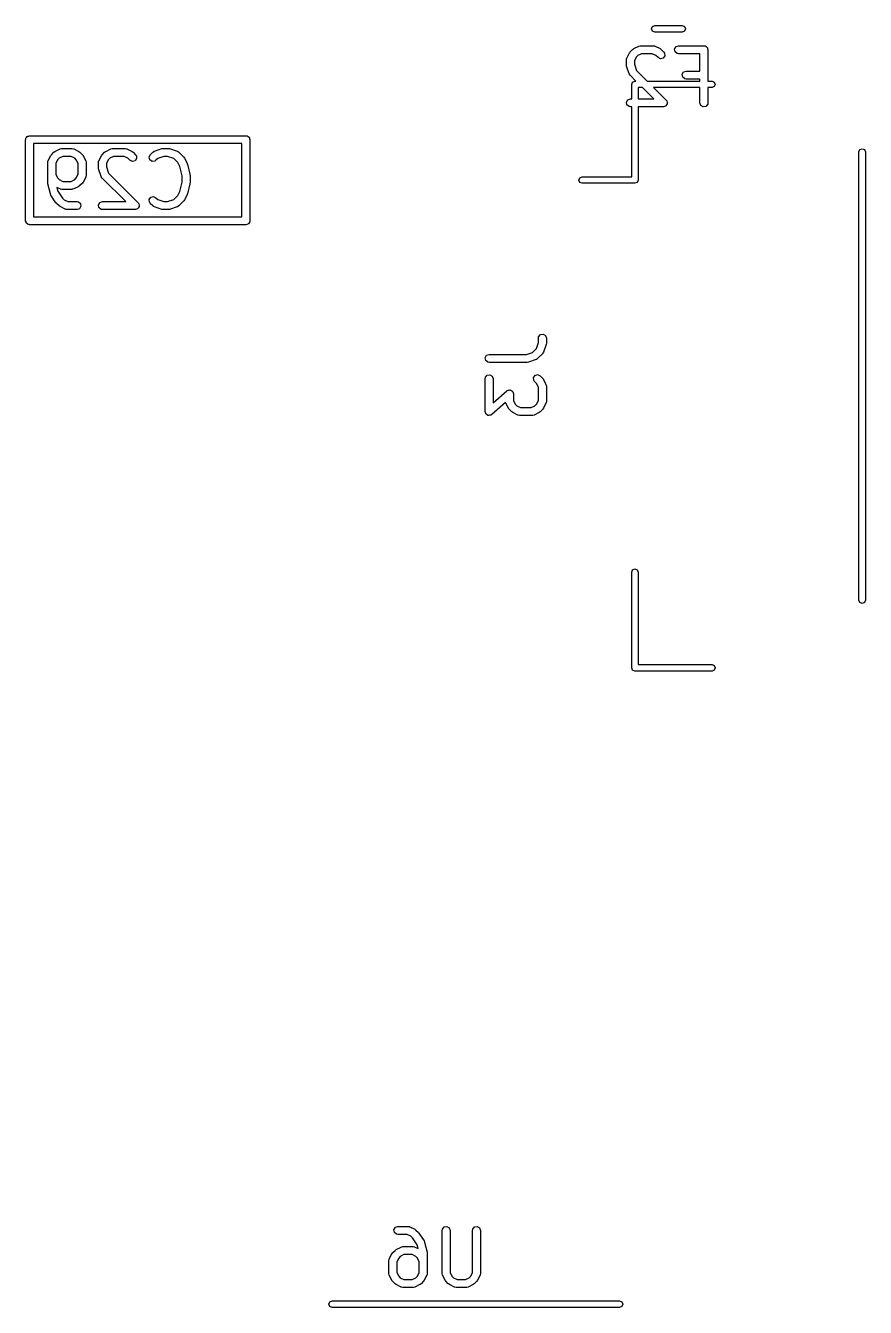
# Model space of a CAD drawing. Extents: x 0.17 to 5.44, y -2.52 to 1.79.
# Drawn here: x 2.882 to 3.503, y -0.189 to 0.759 of the extents above; entities that cross this region are included whole.
import ezdxf

# ---------------------------------------------------------------- set-up
doc = ezdxf.new("R2010")
doc.units = 0
doc.header["$MEASUREMENT"] = 0
doc.layers.add('BLACK', color=7, linetype='CONTINUOUS')

msp = doc.modelspace()

# ---------------------------------------------------------------- linework, layer by layer
at = {"layer": 'BLACK', "linetype": 'CONTINUOUS'}
for p, q in [((3.34565, 0.758718), (3.34732, 0.759409)), ((3.34732, 0.759409), (3.36768, 0.759409)), ((3.36768, 0.759409), (3.36935, 0.758718)), ((3.34496, 0.757047), (3.34565, 0.758718)), ((3.34565, 0.755377), (3.34496, 0.757047)), ((3.34732, 0.754685), (3.34565, 0.755377)), ((3.36768, 0.754685), (3.34732, 0.754685)), ((3.36935, 0.755377), (3.36768, 0.754685)), ((3.36935, 0.758718), (3.37004, 0.757047)), ((3.37004, 0.757047), (3.36935, 0.755377)), ((3.32917, 0.739937), (3.33104, 0.741812)), ((3.33104, 0.741812), (3.33176, 0.742319)), ((3.33176, 0.742319), (3.33181, 0.742365)), ((3.33181, 0.742365), (3.33556, 0.74424)), ((3.33556, 0.74424), (3.33654, 0.744533)), ((3.33654, 0.744533), (3.33671, 0.744492)), ((3.33671, 0.744492), (3.33688, 0.744552)), ((3.33688, 0.744552), (3.34625, 0.744552)), ((3.34625, 0.744552), (3.34726, 0.744374)), ((3.34726, 0.744374), (3.3474, 0.74426)), ((3.3474, 0.74426), (3.34757, 0.74424)), ((3.34757, 0.74424), (3.35132, 0.742365)), ((3.35132, 0.742365), (3.35203, 0.741839)), ((3.35203, 0.741839), (3.35209, 0.741812)), ((3.35209, 0.741812), (3.35396, 0.739938)), ((3.36209, 0.742112), (3.3631, 0.743861)), ((3.36244, 0.740123), (3.36209, 0.742112)), ((3.36399, 0.738824), (3.36244, 0.740123)), ((3.3631, 0.743861), (3.365, 0.744552)), ((3.365, 0.744552), (3.38375, 0.744552)), ((3.38375, 0.744552), (3.38413, 0.744484)), ((3.38413, 0.744484), (3.38426, 0.744507)), ((3.38426, 0.744507), (3.38437, 0.744441)), ((3.38437, 0.744441), (3.38476, 0.744374)), ((3.38476, 0.744374), (3.38534, 0.743881)), ((3.38534, 0.743881), (3.38601, 0.743497)), ((3.38601, 0.743497), (3.3861, 0.743247)), ((3.3861, 0.743247), (3.3863, 0.743076)), ((3.3863, 0.743076), (3.38644, 0.74232)), ((3.38644, 0.74232), (3.3867, 0.741599)), ((3.3867, 0.741599), (3.3867, 0.718307)), ((3.32643, 0.7341), (3.3266, 0.73511)), ((3.32643, 0.730351), (3.32643, 0.7341)), ((3.3266, 0.73511), (3.32672, 0.735245)), ((3.32672, 0.735245), (3.32674, 0.735421)), ((3.32674, 0.735421), (3.32861, 0.73917)), ((3.32861, 0.73917), (3.32914, 0.739879)), ((3.32914, 0.739879), (3.32917, 0.739937)), ((3.33368, 0.736101), (3.33233, 0.733403)), ((3.33233, 0.733403), (3.33233, 0.73083)), ((3.33233, 0.73083), (3.33383, 0.726321)), ((3.33488, 0.737298), (3.33368, 0.736101)), ((3.33757, 0.738646), (3.33488, 0.737298)), ((3.34555, 0.738646), (3.33757, 0.738646)), ((3.34825, 0.737298), (3.34555, 0.738646)), ((3.34979, 0.735762), (3.34825, 0.737298)), ((3.35162, 0.734908), (3.34979, 0.735762)), ((3.35357, 0.735431), (3.35162, 0.734908)), ((3.35473, 0.737085), (3.35357, 0.735431)), ((3.35396, 0.739938), (3.35455, 0.739097)), ((3.35455, 0.739097), (3.35473, 0.737085)), ((3.365, 0.738646), (3.36399, 0.738824)), ((3.38079, 0.738646), (3.365, 0.738646)), ((3.38079, 0.725804), (3.38079, 0.738646)), ((3.32645, 0.73029), (3.32643, 0.730351)), ((3.32658, 0.729417), (3.32645, 0.73029)), ((3.32845, 0.723793), (3.32658, 0.729417)), ((3.32856, 0.723654), (3.32845, 0.723793)), ((3.32858, 0.723478), (3.32856, 0.723654)), ((3.32917, 0.722638), (3.32858, 0.723478)), ((3.3335, 0.718307), (3.32917, 0.722638)), ((3.33383, 0.726321), (3.34185, 0.718307)), ((3.36772, 0.723364), (3.36873, 0.725113)), ((3.36807, 0.721375), (3.36772, 0.723364)), ((3.36961, 0.720077), (3.36807, 0.721375)), ((3.36873, 0.725113), (3.37062, 0.725804)), ((3.37062, 0.725804), (3.38079, 0.725804)), ((3.33031, 0.715945), (3.33101, 0.717615)), ((3.33031, 0.705182), (3.33031, 0.715945)), ((3.33101, 0.717615), (3.33268, 0.718307)), ((3.33268, 0.718307), (3.3335, 0.718307)), ((3.33504, 0.713583), (3.33504, 0.705182)), ((3.33822, 0.713583), (3.33504, 0.713583)), ((3.34662, 0.705182), (3.33822, 0.713583)), ((3.34185, 0.718307), (3.38079, 0.718307)), ((3.38079, 0.713583), (3.34657, 0.713583)), ((3.34657, 0.713583), (3.35584, 0.704317)), ((3.37062, 0.719899), (3.36961, 0.720077)), ((3.38079, 0.719899), (3.37062, 0.719899)), ((3.38079, 0.718307), (3.38079, 0.719899)), ((3.38079, 0.702229), (3.38079, 0.713583)), ((3.3867, 0.718307), (3.38976, 0.718307)), ((3.38976, 0.713583), (3.3867, 0.713583)), ((3.3867, 0.713583), (3.3867, 0.702229)), ((3.38976, 0.718307), (3.39143, 0.717615)), ((3.39143, 0.714275), (3.38976, 0.713583)), ((3.39143, 0.717615), (3.39213, 0.715945)), ((3.39213, 0.715945), (3.39143, 0.714275)), ((3.32647, 0.702742), (3.32748, 0.704491)), ((3.32682, 0.700753), (3.32647, 0.702742)), ((3.32748, 0.704491), (3.32938, 0.705182)), ((3.32938, 0.705182), (3.33031, 0.705182)), ((3.33504, 0.705182), (3.34662, 0.705182)), ((3.35584, 0.704317), (3.35621, 0.703789)), ((3.35621, 0.703789), (3.35631, 0.703705)), ((3.35631, 0.703705), (3.35632, 0.703627)), ((3.35632, 0.703627), (3.35643, 0.703477)), ((3.35643, 0.703477), (3.3565, 0.702592)), ((3.3565, 0.702592), (3.35666, 0.701716)), ((3.38148, 0.700331), (3.38079, 0.702229)), ((3.3867, 0.702229), (3.38652, 0.701219)), ((3.32837, 0.699454), (3.32682, 0.700753)), ((3.32938, 0.699276), (3.32837, 0.699454)), ((3.33031, 0.699276), (3.32938, 0.699276)), ((3.33031, 0.647441), (3.33031, 0.699276)), ((3.35375, 0.699276), (3.33504, 0.699276)), ((3.33504, 0.699276), (3.33504, 0.645079)), ((3.35459, 0.69958), (3.35375, 0.699276)), ((3.35544, 0.69981), (3.35459, 0.69958)), ((3.35552, 0.699921), (3.35544, 0.69981)), ((3.35565, 0.699967), (3.35552, 0.699921)), ((3.35609, 0.700737), (3.35565, 0.699967)), ((3.3566, 0.701465), (3.35609, 0.700737)), ((3.35666, 0.701716), (3.35659, 0.701599)), ((3.35659, 0.701599), (3.3566, 0.701465)), ((3.38323, 0.699321), (3.38148, 0.700331)), ((3.38522, 0.699672), (3.38323, 0.699321)), ((3.38652, 0.701219), (3.38522, 0.699672)), ((2.88205, 0.675), (2.88211, 0.675384)), ((2.88205, 0.615), (2.88205, 0.675)), ((2.88209, 0.675513), (2.88216, 0.675626)), ((2.88211, 0.675384), (2.88209, 0.675513)), ((2.88216, 0.675626), (2.88223, 0.67601)), ((2.88223, 0.67601), (2.88272, 0.676598)), ((2.88272, 0.676598), (2.8831, 0.677262)), ((2.8831, 0.677262), (2.88335, 0.677353)), ((2.88335, 0.677353), (2.88352, 0.677557)), ((2.88352, 0.677557), (2.88428, 0.67769)), ((2.88428, 0.67769), (2.885, 0.677953)), ((2.885, 0.677953), (3.045, 0.677953)), ((3.045, 0.677953), (3.04538, 0.677885)), ((3.04538, 0.677885), (3.04551, 0.677908)), ((3.04551, 0.677908), (3.04563, 0.677842)), ((3.04563, 0.677842), (3.04601, 0.677775)), ((3.04601, 0.677775), (3.0466, 0.677282)), ((3.0466, 0.677282), (3.04726, 0.676898)), ((3.04726, 0.676898), (3.04735, 0.676648)), ((3.04735, 0.676648), (3.04756, 0.676476)), ((3.04756, 0.676476), (3.04769, 0.675721)), ((3.04769, 0.675721), (3.04795, 0.675)), ((3.04795, 0.675), (3.04795, 0.615)), ((2.88795, 0.672047), (2.88795, 0.617953)), ((3.04205, 0.672047), (2.88795, 0.672047)), ((2.90111, 0.663898), (2.90298, 0.665773)), ((2.90298, 0.665773), (2.9037, 0.666279)), ((2.9037, 0.666279), (2.90375, 0.666326)), ((2.90375, 0.666326), (2.9075, 0.668201)), ((2.9075, 0.668201), (2.90848, 0.668493)), ((2.90848, 0.668493), (2.90865, 0.668452)), ((2.90865, 0.668452), (2.90882, 0.668513)), ((2.90882, 0.668513), (2.91632, 0.668513)), ((2.91632, 0.668513), (2.91733, 0.668334)), ((2.91733, 0.668334), (2.91746, 0.668221)), ((2.91746, 0.668221), (2.91764, 0.668201)), ((2.91764, 0.668201), (2.92139, 0.666326)), ((2.92139, 0.666326), (2.9221, 0.6658)), ((2.9221, 0.6658), (2.92215, 0.665773)), ((2.92215, 0.665773), (2.92403, 0.663898)), ((2.9386, 0.663898), (2.94048, 0.665773)), ((2.94048, 0.665773), (2.9412, 0.666279)), ((2.9412, 0.666279), (2.94124, 0.666326)), ((2.94124, 0.666326), (2.94499, 0.668201)), ((2.94499, 0.668201), (2.94598, 0.668493)), ((2.94598, 0.668493), (2.94615, 0.668452)), ((2.94615, 0.668452), (2.94631, 0.668513)), ((2.94631, 0.668513), (2.95569, 0.668513)), ((2.95569, 0.668513), (2.9567, 0.668334)), ((2.9567, 0.668334), (2.95683, 0.668221)), ((2.95683, 0.668221), (2.95701, 0.668201)), ((2.95701, 0.668201), (2.96076, 0.666326)), ((2.96076, 0.666326), (2.96147, 0.6658)), ((2.96147, 0.6658), (2.96152, 0.665773)), ((2.96152, 0.665773), (2.9634, 0.663898)), ((2.97422, 0.663898), (2.9761, 0.665773)), ((2.9761, 0.665773), (2.97694, 0.666361)), ((2.97694, 0.666361), (2.97711, 0.666377)), ((2.97711, 0.666377), (2.97725, 0.666486)), ((2.97725, 0.666486), (2.98287, 0.668361)), ((2.98287, 0.668361), (2.98375, 0.668491)), ((2.98375, 0.668491), (2.98381, 0.668513)), ((2.98381, 0.668513), (2.98756, 0.668513)), ((2.98756, 0.668513), (2.98843, 0.668359)), ((2.98843, 0.668359), (2.98849, 0.668361)), ((2.98849, 0.668361), (2.99412, 0.666486)), ((2.99412, 0.666486), (2.99502, 0.665998)), ((2.99502, 0.665998), (2.99511, 0.665848)), ((2.99511, 0.665848), (2.99527, 0.665773)), ((2.99527, 0.665773), (2.99902, 0.662023)), ((3.04205, 0.617953), (3.04205, 0.672047)), ((3.49843, 0.665945), (3.49912, 0.667615)), ((3.49843, 0.334055), (3.49843, 0.665945)), ((3.49912, 0.667615), (3.50079, 0.668307)), ((3.50079, 0.668307), (3.50246, 0.667615)), ((3.50246, 0.667615), (3.50315, 0.665945)), ((3.50315, 0.665945), (3.50315, 0.334055)), ((2.89837, 0.658061), (2.89854, 0.659071)), ((2.89837, 0.643063), (2.89837, 0.658061)), ((2.89854, 0.659071), (2.89866, 0.659206)), ((2.89866, 0.659206), (2.89868, 0.659381)), ((2.89868, 0.659381), (2.90055, 0.663131)), ((2.90055, 0.663131), (2.90108, 0.66384)), ((2.90108, 0.66384), (2.90111, 0.663898)), ((2.90562, 0.660061), (2.90427, 0.657364)), ((2.90427, 0.657364), (2.90427, 0.649384)), ((2.90682, 0.661258), (2.90562, 0.660061)), ((2.90951, 0.662607), (2.90682, 0.661258)), ((2.91562, 0.662607), (2.90951, 0.662607)), ((2.91832, 0.661258), (2.91562, 0.662607)), ((2.91951, 0.660061), (2.91832, 0.661258)), ((2.92086, 0.657364), (2.91951, 0.660061)), ((2.92086, 0.649384), (2.92086, 0.657364)), ((2.92403, 0.663898), (2.92454, 0.663175)), ((2.92454, 0.663175), (2.92458, 0.663131)), ((2.92458, 0.663131), (2.92646, 0.659381)), ((2.92646, 0.659381), (2.92675, 0.658398)), ((2.92675, 0.658398), (2.92671, 0.658227)), ((2.92671, 0.658227), (2.92677, 0.658061)), ((2.92677, 0.658061), (2.92677, 0.648687)), ((2.93586, 0.658061), (2.93604, 0.659071)), ((2.93586, 0.654311), (2.93586, 0.658061)), ((2.93604, 0.659071), (2.93615, 0.659206)), ((2.93615, 0.659206), (2.93617, 0.659381)), ((2.93617, 0.659381), (2.93805, 0.663131)), ((2.93805, 0.663131), (2.93857, 0.66384)), ((2.93857, 0.66384), (2.9386, 0.663898)), ((2.94312, 0.660061), (2.94177, 0.657364)), ((2.94177, 0.657364), (2.94177, 0.65479)), ((2.94177, 0.65479), (2.94327, 0.650282)), ((2.94431, 0.661258), (2.94312, 0.660061)), ((2.94701, 0.662607), (2.94431, 0.661258)), ((2.95499, 0.662607), (2.94701, 0.662607)), ((2.95769, 0.661258), (2.95499, 0.662607)), ((2.95922, 0.659722), (2.95769, 0.661258)), ((2.96105, 0.658869), (2.95922, 0.659722)), ((2.963, 0.659391), (2.96105, 0.658869)), ((2.96416, 0.661046), (2.963, 0.659391)), ((2.9634, 0.663898), (2.96399, 0.663058)), ((2.96399, 0.663058), (2.96416, 0.661046)), ((2.97337, 0.662068), (2.97422, 0.663898)), ((2.97389, 0.660117), (2.97337, 0.662068)), ((2.97555, 0.658958), (2.97389, 0.660117)), ((2.97756, 0.659134), (2.97555, 0.658958)), ((2.9784, 0.659722), (2.97756, 0.659134)), ((2.97978, 0.661104), (2.9784, 0.659722)), ((2.98429, 0.662607), (2.97978, 0.661104)), ((2.98708, 0.662607), (2.98429, 0.662607)), ((2.99159, 0.661104), (2.98708, 0.662607)), ((2.9945, 0.658186), (2.99159, 0.661104)), ((2.99602, 0.655155), (2.9945, 0.658186)), ((2.99773, 0.648323), (2.99602, 0.655155)), ((2.99902, 0.662023), (2.99953, 0.6613)), ((2.99953, 0.6613), (2.99957, 0.661256)), ((2.99957, 0.661256), (3.00145, 0.657506)), ((3.00145, 0.657506), (3.00159, 0.657018)), ((3.00159, 0.657018), (3.00167, 0.656902)), ((3.00167, 0.656902), (3.00355, 0.649403)), ((2.90427, 0.649384), (2.90562, 0.646686)), ((2.90562, 0.646686), (2.90682, 0.645489)), ((2.90682, 0.645489), (2.90951, 0.644141)), ((2.91562, 0.644141), (2.91832, 0.645489)), ((2.91832, 0.645489), (2.91951, 0.646686)), ((2.91951, 0.646686), (2.92086, 0.649384)), ((2.92646, 0.647366), (2.92458, 0.643617)), ((2.92648, 0.647542), (2.92646, 0.647366)), ((2.92659, 0.647677), (2.92648, 0.647542)), ((2.92677, 0.648687), (2.92659, 0.647677)), ((2.93588, 0.654251), (2.93586, 0.654311)), ((2.93601, 0.653377), (2.93588, 0.654251)), ((2.93789, 0.647753), (2.93601, 0.653377)), ((2.938, 0.647615), (2.93789, 0.647753)), ((2.93801, 0.647439), (2.938, 0.647615)), ((2.9386, 0.646599), (2.93801, 0.647439)), ((2.95606, 0.629142), (2.9386, 0.646599)), ((2.94327, 0.650282), (2.96527, 0.628278)), ((2.99773, 0.643426), (2.99773, 0.648323)), ((3.00355, 0.649403), (3.00359, 0.648815)), ((3.00359, 0.648815), (3.00363, 0.648687)), ((3.00363, 0.648687), (3.00363, 0.643063)), ((3.29134, 0.645079), (3.29203, 0.646749)), ((3.29203, 0.646749), (3.2937, 0.647441)), ((3.2937, 0.647441), (3.33031, 0.647441)), ((2.89841, 0.642934), (2.89837, 0.643063)), ((2.89845, 0.642346), (2.89841, 0.642934)), ((2.90033, 0.634847), (2.89845, 0.642346)), ((2.9075, 0.638547), (2.9052, 0.639693)), ((2.9052, 0.639693), (2.90593, 0.636776)), ((2.90593, 0.636776), (2.90924, 0.63182)), ((2.90767, 0.638527), (2.9075, 0.638547)), ((2.90781, 0.638413), (2.90767, 0.638527)), ((2.90882, 0.638235), (2.90781, 0.638413)), ((2.91632, 0.638235), (2.90882, 0.638235)), ((2.90951, 0.644141), (2.91562, 0.644141)), ((2.91648, 0.638295), (2.91632, 0.638235)), ((2.91665, 0.638254), (2.91648, 0.638295)), ((2.91764, 0.638547), (2.91665, 0.638254)), ((2.92139, 0.640422), (2.91764, 0.638547)), ((2.92143, 0.640468), (2.92139, 0.640422)), ((2.92215, 0.640975), (2.92143, 0.640468)), ((2.92403, 0.642849), (2.92215, 0.640975)), ((2.92406, 0.642908), (2.92403, 0.642849)), ((2.92458, 0.643617), (2.92406, 0.642908)), ((2.9945, 0.633563), (2.99602, 0.636594)), ((2.99602, 0.636594), (2.99773, 0.643426)), ((3.00355, 0.642346), (3.00167, 0.634847)), ((3.00363, 0.643063), (3.00353, 0.642482)), ((3.00353, 0.642482), (3.00355, 0.642346)), ((3.29203, 0.643408), (3.29134, 0.645079)), ((3.2937, 0.642717), (3.29203, 0.643408)), ((3.33268, 0.642717), (3.2937, 0.642717)), ((3.33435, 0.643408), (3.33268, 0.642717)), ((3.33504, 0.645079), (3.33435, 0.643408)), ((2.90034, 0.634833), (2.90033, 0.634847)), ((2.90074, 0.633926), (2.90034, 0.634833)), ((2.90449, 0.628301), (2.90074, 0.633926)), ((2.9046, 0.62822), (2.90449, 0.628301)), ((2.90486, 0.627851), (2.9046, 0.62822)), ((2.90673, 0.625977), (2.90486, 0.627851)), ((2.90924, 0.63182), (2.91057, 0.630491)), ((2.91057, 0.630491), (2.91326, 0.629142)), ((2.91326, 0.629142), (2.92007, 0.629142)), ((2.92007, 0.629142), (2.92108, 0.628964)), ((2.92108, 0.628964), (2.92262, 0.627666)), ((2.92262, 0.627666), (2.92297, 0.625677)), ((2.93591, 0.626702), (2.93692, 0.628452)), ((2.93626, 0.624713), (2.93591, 0.626702)), ((2.93692, 0.628452), (2.93881, 0.629142)), ((2.93881, 0.629142), (2.95606, 0.629142)), ((2.96527, 0.628278), (2.96564, 0.62775)), ((2.96564, 0.62775), (2.96574, 0.627666)), ((2.96574, 0.627666), (2.96576, 0.627588)), ((2.96576, 0.627588), (2.96586, 0.627438)), ((2.96586, 0.627438), (2.96594, 0.626552)), ((2.96594, 0.626552), (2.96609, 0.625677)), ((2.97346, 0.630703), (2.97462, 0.632358)), ((2.97363, 0.628691), (2.97346, 0.630703)), ((2.97422, 0.627851), (2.97363, 0.628691)), ((2.9761, 0.625977), (2.97422, 0.627851)), ((2.97462, 0.632358), (2.97657, 0.632881)), ((2.97657, 0.632881), (2.9784, 0.632027)), ((2.9784, 0.632027), (2.97978, 0.630645)), ((2.97978, 0.630645), (2.98429, 0.629142)), ((2.98429, 0.629142), (2.98708, 0.629142)), ((2.98708, 0.629142), (2.99159, 0.630645)), ((2.99159, 0.630645), (2.9945, 0.633563)), ((2.99902, 0.629726), (2.99527, 0.625977)), ((2.99905, 0.629784), (2.99902, 0.629726)), ((2.99957, 0.630494), (2.99905, 0.629784)), ((3.00145, 0.634243), (2.99957, 0.630494)), ((3.00146, 0.634382), (3.00145, 0.634243)), ((3.00167, 0.634847), (3.00146, 0.634382)), ((2.88795, 0.617953), (3.04205, 0.617953)), ((2.90679, 0.625949), (2.90673, 0.625977)), ((2.9075, 0.625423), (2.90679, 0.625949)), ((2.91125, 0.623549), (2.9075, 0.625423)), ((2.91142, 0.623529), (2.91125, 0.623549)), ((2.91156, 0.623415), (2.91142, 0.623529)), ((2.91257, 0.623237), (2.91156, 0.623415)), ((2.92007, 0.623237), (2.91257, 0.623237)), ((2.92196, 0.623928), (2.92007, 0.623237)), ((2.92297, 0.625677), (2.92196, 0.623928)), ((2.9378, 0.623415), (2.93626, 0.624713)), ((2.93881, 0.623237), (2.9378, 0.623415)), ((2.96319, 0.623237), (2.93881, 0.623237)), ((2.96402, 0.623541), (2.96319, 0.623237)), ((2.96488, 0.623771), (2.96402, 0.623541)), ((2.96496, 0.623882), (2.96488, 0.623771)), ((2.96508, 0.623928), (2.96496, 0.623882)), ((2.96553, 0.624698), (2.96508, 0.623928)), ((2.96604, 0.625426), (2.96553, 0.624698)), ((2.96609, 0.625677), (2.96603, 0.62556)), ((2.96603, 0.62556), (2.96604, 0.625426)), ((2.97626, 0.625902), (2.9761, 0.625977)), ((2.97635, 0.625752), (2.97626, 0.625902)), ((2.97725, 0.625263), (2.97635, 0.625752)), ((2.98287, 0.623389), (2.97725, 0.625263)), ((2.98294, 0.62339), (2.98287, 0.623389)), ((2.98381, 0.623237), (2.98294, 0.62339)), ((2.98756, 0.623237), (2.98381, 0.623237)), ((2.98762, 0.623259), (2.98756, 0.623237)), ((2.98849, 0.623389), (2.98762, 0.623259)), ((2.99412, 0.625263), (2.98849, 0.623389)), ((2.99425, 0.625373), (2.99412, 0.625263)), ((2.99443, 0.625388), (2.99425, 0.625373)), ((2.99527, 0.625977), (2.99443, 0.625388)), ((2.88231, 0.614279), (2.88205, 0.615)), ((2.88244, 0.613524), (2.88231, 0.614279)), ((2.88265, 0.613352), (2.88244, 0.613524)), ((2.88274, 0.613102), (2.88265, 0.613352)), ((2.8834, 0.612718), (2.88274, 0.613102)), ((2.88399, 0.612225), (2.8834, 0.612718)), ((2.88437, 0.612158), (2.88399, 0.612225)), ((2.88449, 0.612092), (2.88437, 0.612158)), ((2.88462, 0.612115), (2.88449, 0.612092)), ((2.885, 0.612047), (2.88462, 0.612115)), ((3.045, 0.612047), (2.885, 0.612047)), ((3.04572, 0.61231), (3.045, 0.612047)), ((3.04648, 0.612443), (3.04572, 0.61231)), ((3.04665, 0.612647), (3.04648, 0.612443)), ((3.0469, 0.612738), (3.04665, 0.612647)), ((3.04728, 0.613402), (3.0469, 0.612738)), ((3.04777, 0.61399), (3.04728, 0.613402)), ((3.04784, 0.614374), (3.04777, 0.61399)), ((3.04791, 0.614487), (3.04784, 0.614374)), ((3.04795, 0.615), (3.04789, 0.614616)), ((3.04789, 0.614616), (3.04791, 0.614487)), ((3.25981, 0.520343), (3.26131, 0.524851)), ((3.26131, 0.528121), (3.26149, 0.529131)), ((3.26131, 0.524851), (3.26131, 0.528121)), ((3.26149, 0.529131), (3.26279, 0.530679)), ((3.26279, 0.530679), (3.26478, 0.531029)), ((3.26478, 0.531029), (3.26653, 0.530019)), ((3.26707, 0.523438), (3.26519, 0.517814)), ((3.26653, 0.530019), (3.26722, 0.528121)), ((3.26722, 0.524372), (3.26707, 0.523503)), ((3.26707, 0.523503), (3.26707, 0.523438)), ((3.26722, 0.528121), (3.26722, 0.524372)), ((3.22199, 0.513636), (3.223, 0.515385)), ((3.22234, 0.511647), (3.22199, 0.513636)), ((3.223, 0.515385), (3.2249, 0.516076)), ((3.2249, 0.516076), (3.25254, 0.516076)), ((3.25254, 0.516076), (3.25705, 0.517579)), ((3.25705, 0.517579), (3.25981, 0.520343)), ((3.25971, 0.512307), (3.25958, 0.512197)), ((3.25989, 0.512322), (3.25971, 0.512307)), ((3.26073, 0.51291), (3.25989, 0.512322)), ((3.26448, 0.51666), (3.26073, 0.51291)), ((3.26455, 0.51682), (3.26448, 0.51666)), ((3.26471, 0.516912), (3.26455, 0.51682)), ((3.26519, 0.517814), (3.26471, 0.516912)), ((3.22389, 0.510349), (3.22234, 0.511647)), ((3.2249, 0.510171), (3.22389, 0.510349)), ((3.25302, 0.510171), (3.2249, 0.510171)), ((3.25308, 0.510193), (3.25302, 0.510171)), ((3.25395, 0.510322), (3.25308, 0.510193)), ((3.25958, 0.512197), (3.25395, 0.510322)), ((3.22194, 0.498125), (3.22212, 0.499135)), ((3.22194, 0.473753), (3.22194, 0.498125)), ((3.22212, 0.499135), (3.22342, 0.500682)), ((3.22342, 0.500682), (3.22541, 0.501033)), ((3.22541, 0.501033), (3.22716, 0.500023)), ((3.22716, 0.500023), (3.22785, 0.498125)), ((3.22785, 0.498125), (3.22785, 0.48026)), ((3.25767, 0.498889), (3.25882, 0.500544)), ((3.25784, 0.496877), (3.25767, 0.498889)), ((3.25843, 0.496037), (3.25784, 0.496877)), ((3.25997, 0.494501), (3.25843, 0.496037)), ((3.25882, 0.500544), (3.26077, 0.501067)), ((3.26131, 0.491804), (3.25997, 0.494501)), ((3.26077, 0.501067), (3.26261, 0.500213)), ((3.26261, 0.500213), (3.26448, 0.498338)), ((3.26448, 0.498338), (3.26499, 0.497615)), ((3.26499, 0.497615), (3.26503, 0.497571)), ((3.26503, 0.497571), (3.26691, 0.493821)), ((3.26691, 0.493821), (3.2672, 0.492839)), ((3.22785, 0.48026), (3.23795, 0.489099)), ((3.23795, 0.489099), (3.23833, 0.489329)), ((3.23833, 0.489329), (3.23842, 0.489434)), ((3.23842, 0.489434), (3.23854, 0.489455)), ((3.23854, 0.489455), (3.23883, 0.48963)), ((3.23883, 0.48963), (3.23962, 0.489646)), ((3.23962, 0.489646), (3.24041, 0.489785)), ((3.24041, 0.489785), (3.24061, 0.489667)), ((3.24061, 0.489667), (3.24085, 0.489672)), ((3.24085, 0.489672), (3.24147, 0.489173)), ((3.24147, 0.489173), (3.24216, 0.488775)), ((3.24216, 0.488775), (3.24224, 0.488553)), ((3.24224, 0.488553), (3.24242, 0.488406)), ((3.24242, 0.488406), (3.24258, 0.487624)), ((3.24258, 0.487624), (3.24285, 0.486877)), ((3.24285, 0.486877), (3.24285, 0.481949)), ((3.26131, 0.481949), (3.26131, 0.491804)), ((3.2672, 0.492839), (3.26716, 0.492667)), ((3.26716, 0.492667), (3.26722, 0.492501)), ((3.26722, 0.492501), (3.26722, 0.481252)), ((3.23709, 0.480496), (3.22684, 0.471531)), ((3.23725, 0.479932), (3.23709, 0.480496)), ((3.23913, 0.476182), (3.23725, 0.479932)), ((3.23918, 0.476138), (3.23913, 0.476182)), ((3.23968, 0.475415), (3.23918, 0.476138)), ((3.24156, 0.47354), (3.23968, 0.475415)), ((3.24285, 0.481949), (3.2442, 0.479252)), ((3.2442, 0.479252), (3.24539, 0.478055)), ((3.24539, 0.478055), (3.24809, 0.476706)), ((3.24809, 0.476706), (3.25607, 0.476706)), ((3.25607, 0.476706), (3.25877, 0.478055)), ((3.25877, 0.478055), (3.25997, 0.479252)), ((3.25997, 0.479252), (3.26131, 0.481949)), ((3.26448, 0.475415), (3.26261, 0.47354)), ((3.26451, 0.475473), (3.26448, 0.475415)), ((3.26503, 0.476182), (3.26451, 0.475473)), ((3.26691, 0.479932), (3.26503, 0.476182)), ((3.26693, 0.480107), (3.26691, 0.479932)), ((3.26704, 0.480242), (3.26693, 0.480107)), ((3.26722, 0.481252), (3.26704, 0.480242)), ((3.22222, 0.473005), (3.22194, 0.473753)), ((3.22237, 0.472224), (3.22222, 0.473005)), ((3.22255, 0.472077), (3.22237, 0.472224)), ((3.22263, 0.471855), (3.22255, 0.472077)), ((3.22332, 0.471457), (3.22263, 0.471855)), ((3.22394, 0.470958), (3.22332, 0.471457)), ((3.22418, 0.470963), (3.22394, 0.470958)), ((3.22438, 0.470845), (3.22418, 0.470963)), ((3.22517, 0.470984), (3.22438, 0.470845)), ((3.22596, 0.471), (3.22517, 0.470984)), ((3.22625, 0.471175), (3.22596, 0.471)), ((3.22637, 0.471196), (3.22625, 0.471175)), ((3.22646, 0.471301), (3.22637, 0.471196)), ((3.22684, 0.471531), (3.22646, 0.471301)), ((3.24161, 0.473513), (3.24156, 0.47354)), ((3.24232, 0.472987), (3.24161, 0.473513)), ((3.24607, 0.471112), (3.24232, 0.472987)), ((3.24625, 0.471092), (3.24607, 0.471112)), ((3.24638, 0.470979), (3.24625, 0.471092)), ((3.24739, 0.470801), (3.24638, 0.470979)), ((3.25677, 0.470801), (3.24739, 0.470801)), ((3.25693, 0.470861), (3.25677, 0.470801)), ((3.25711, 0.47082), (3.25693, 0.470861)), ((3.25809, 0.471112), (3.25711, 0.47082)), ((3.26184, 0.472987), (3.25809, 0.471112)), ((3.26188, 0.473034), (3.26184, 0.472987)), ((3.26261, 0.47354), (3.26188, 0.473034)), ((3.33031, 0.354921), (3.33101, 0.356592)), ((3.33031, 0.284055), (3.33031, 0.354921)), ((3.33101, 0.356592), (3.33268, 0.357283)), ((3.33268, 0.357283), (3.33435, 0.356592)), ((3.33435, 0.356592), (3.33504, 0.354921)), ((3.33504, 0.354921), (3.33504, 0.286417)), ((3.49912, 0.332385), (3.49843, 0.334055)), ((3.50079, 0.331693), (3.49912, 0.332385)), ((3.50246, 0.332385), (3.50079, 0.331693)), ((3.50315, 0.334055), (3.50246, 0.332385)), ((3.33504, 0.286417), (3.38976, 0.286417)), ((3.38976, 0.286417), (3.39143, 0.285725)), ((3.39143, 0.285725), (3.39213, 0.284055)), ((3.33101, 0.282385), (3.33031, 0.284055)), ((3.33268, 0.281693), (3.33101, 0.282385)), ((3.38976, 0.281693), (3.33268, 0.281693)), ((3.39143, 0.282385), (3.38976, 0.281693)), ((3.39213, 0.284055), (3.39143, 0.282385)), ((3.1545, -0.131786), (3.15551, -0.130036)), ((3.15485, -0.133775), (3.1545, -0.131786)), ((3.15551, -0.130036), (3.15741, -0.129346)), ((3.15741, -0.129346), (3.16491, -0.129346)), ((3.16491, -0.129346), (3.16592, -0.129524)), ((3.16592, -0.129524), (3.16605, -0.129637)), ((3.16605, -0.129637), (3.16623, -0.129657)), ((3.16623, -0.129657), (3.16998, -0.131532)), ((3.16998, -0.131532), (3.17069, -0.132058)), ((3.17069, -0.132058), (3.17075, -0.132085)), ((3.17075, -0.132085), (3.17262, -0.13396)), ((3.19008, -0.132298), (3.19026, -0.131289)), ((3.19008, -0.164169), (3.19008, -0.132298)), ((3.19026, -0.131289), (3.19155, -0.129741)), ((3.19155, -0.129741), (3.19354, -0.129391)), ((3.19354, -0.129391), (3.19529, -0.1304)), ((3.19529, -0.1304), (3.19598, -0.132298)), ((3.19598, -0.132298), (3.19598, -0.163472)), ((3.21258, -0.132298), (3.21275, -0.131289)), ((3.21258, -0.163472), (3.21258, -0.132298)), ((3.21275, -0.131289), (3.21405, -0.129741)), ((3.21405, -0.129741), (3.21604, -0.129391)), ((3.21604, -0.129391), (3.21779, -0.1304)), ((3.21779, -0.1304), (3.21848, -0.132298)), ((3.21848, -0.132298), (3.21848, -0.164169)), ((3.1564, -0.135073), (3.15485, -0.133775)), ((3.15741, -0.135251), (3.1564, -0.135073)), ((3.16421, -0.135251), (3.15741, -0.135251)), ((3.16691, -0.1366), (3.16421, -0.135251)), ((3.16824, -0.137929), (3.16691, -0.1366)), ((3.17154, -0.142885), (3.16824, -0.137929)), ((3.17262, -0.13396), (3.17288, -0.134329)), ((3.17288, -0.134329), (3.17299, -0.13441)), ((3.17299, -0.13441), (3.17674, -0.140034)), ((3.17674, -0.140034), (3.17714, -0.140942)), ((3.17714, -0.140942), (3.17715, -0.140956)), ((3.17715, -0.140956), (3.17902, -0.148455)), ((3.15102, -0.153475), (3.15289, -0.149726)), ((3.15289, -0.149726), (3.15342, -0.149017)), ((3.15342, -0.149017), (3.15345, -0.148958)), ((3.15345, -0.148958), (3.15532, -0.147083)), ((3.15532, -0.147083), (3.15605, -0.146577)), ((3.15605, -0.146577), (3.15609, -0.14653)), ((3.15609, -0.14653), (3.15984, -0.144656)), ((3.15916, -0.151598), (3.15796, -0.152795)), ((3.16186, -0.150249), (3.15916, -0.151598)), ((3.15984, -0.144656), (3.16082, -0.144363)), ((3.16082, -0.144363), (3.16099, -0.144404)), ((3.16099, -0.144404), (3.16116, -0.144344)), ((3.16116, -0.144344), (3.16866, -0.144344)), ((3.16796, -0.150249), (3.16186, -0.150249)), ((3.17066, -0.151598), (3.16796, -0.150249)), ((3.16866, -0.144344), (3.16967, -0.144522)), ((3.16967, -0.144522), (3.1698, -0.144635)), ((3.1698, -0.144635), (3.16998, -0.144656)), ((3.16998, -0.144656), (3.17227, -0.145802)), ((3.17186, -0.152795), (3.17066, -0.151598)), ((3.17227, -0.145802), (3.17154, -0.142885)), ((3.17902, -0.148455), (3.17906, -0.149043)), ((3.17906, -0.149043), (3.17911, -0.149171)), ((3.17911, -0.149171), (3.17911, -0.164169)), ((3.15071, -0.154796), (3.15089, -0.153786)), ((3.15071, -0.164169), (3.15071, -0.154796)), ((3.15089, -0.153786), (3.151, -0.15365)), ((3.151, -0.15365), (3.15102, -0.153475)), ((3.15796, -0.152795), (3.15661, -0.155493)), ((3.15661, -0.155493), (3.15661, -0.163472)), ((3.17321, -0.155493), (3.17186, -0.152795)), ((3.17321, -0.163472), (3.17321, -0.155493)), ((3.15077, -0.164335), (3.15071, -0.164169)), ((3.15073, -0.164507), (3.15077, -0.164335)), ((3.15102, -0.16549), (3.15073, -0.164507)), ((3.15289, -0.169239), (3.15102, -0.16549)), ((3.15294, -0.169284), (3.15289, -0.169239)), ((3.15345, -0.170007), (3.15294, -0.169284)), ((3.15532, -0.171882), (3.15345, -0.170007)), ((3.15661, -0.163472), (3.15796, -0.16617)), ((3.15796, -0.16617), (3.15916, -0.167367)), ((3.15916, -0.167367), (3.16186, -0.168716)), ((3.16186, -0.168716), (3.16796, -0.168716)), ((3.16796, -0.168716), (3.17066, -0.167367)), ((3.17066, -0.167367), (3.17186, -0.16617)), ((3.17186, -0.16617), (3.17321, -0.163472)), ((3.17637, -0.170007), (3.1745, -0.171882)), ((3.1764, -0.169949), (3.17637, -0.170007)), ((3.17692, -0.169239), (3.1764, -0.169949)), ((3.1788, -0.16549), (3.17692, -0.169239)), ((3.17882, -0.165315), (3.1788, -0.16549)), ((3.17893, -0.165179), (3.17882, -0.165315)), ((3.17911, -0.164169), (3.17893, -0.165179)), ((3.19014, -0.164335), (3.19008, -0.164169)), ((3.1901, -0.164507), (3.19014, -0.164335)), ((3.19039, -0.16549), (3.1901, -0.164507)), ((3.19226, -0.169239), (3.19039, -0.16549)), ((3.19231, -0.169284), (3.19226, -0.169239)), ((3.19282, -0.170007), (3.19231, -0.169284)), ((3.19469, -0.171882), (3.19282, -0.170007)), ((3.19598, -0.163472), (3.19733, -0.16617)), ((3.19733, -0.16617), (3.19853, -0.167367)), ((3.19853, -0.167367), (3.20123, -0.168716)), ((3.20123, -0.168716), (3.20733, -0.168716)), ((3.20733, -0.168716), (3.21003, -0.167367)), ((3.21003, -0.167367), (3.21123, -0.16617)), ((3.21123, -0.16617), (3.21258, -0.163472)), ((3.21574, -0.170007), (3.21387, -0.171882)), ((3.21577, -0.169949), (3.21574, -0.170007)), ((3.21629, -0.169239), (3.21577, -0.169949)), ((3.21817, -0.16549), (3.21629, -0.169239)), ((3.21819, -0.165315), (3.21817, -0.16549)), ((3.2183, -0.165179), (3.21819, -0.165315)), ((3.21848, -0.164169), (3.2183, -0.165179)), ((3.15538, -0.171909), (3.15532, -0.171882)), ((3.15609, -0.172435), (3.15538, -0.171909)), ((3.15984, -0.17431), (3.15609, -0.172435)), ((3.16002, -0.17433), (3.15984, -0.17431)), ((3.16015, -0.174443), (3.16002, -0.17433)), ((3.16116, -0.174621), (3.16015, -0.174443)), ((3.16866, -0.174621), (3.16116, -0.174621)), ((3.16883, -0.174561), (3.16866, -0.174621)), ((3.169, -0.174602), (3.16883, -0.174561)), ((3.16998, -0.17431), (3.169, -0.174602)), ((3.17373, -0.172435), (3.16998, -0.17431)), ((3.17377, -0.172388), (3.17373, -0.172435)), ((3.1745, -0.171882), (3.17377, -0.172388)), ((3.19475, -0.171909), (3.19469, -0.171882)), ((3.19546, -0.172435), (3.19475, -0.171909)), ((3.19921, -0.17431), (3.19546, -0.172435)), ((3.19939, -0.17433), (3.19921, -0.17431)), ((3.19952, -0.174443), (3.19939, -0.17433)), ((3.20053, -0.174621), (3.19952, -0.174443)), ((3.20803, -0.174621), (3.20053, -0.174621)), ((3.2082, -0.174561), (3.20803, -0.174621)), ((3.20837, -0.174602), (3.2082, -0.174561)), ((3.20935, -0.17431), (3.20837, -0.174602)), ((3.2131, -0.172435), (3.20935, -0.17431)), ((3.21314, -0.172388), (3.2131, -0.172435)), ((3.21387, -0.171882), (3.21314, -0.172388)), ((3.1064, -0.186929), (3.10709, -0.185259)), ((3.10709, -0.188599), (3.1064, -0.186929)), ((3.10709, -0.185259), (3.10876, -0.184567)), ((3.10876, -0.189291), (3.10709, -0.188599)), ((3.10876, -0.184567), (3.32136, -0.184567)), ((3.32136, -0.189291), (3.10876, -0.189291)), ((3.32136, -0.184567), (3.32303, -0.185259)), ((3.32303, -0.188599), (3.32136, -0.189291)), ((3.32303, -0.185259), (3.32372, -0.186929)), ((3.32372, -0.186929), (3.32303, -0.188599))]:
    msp.add_line(p, q, dxfattribs=at)

doc.saveas('drawing.dxf')
